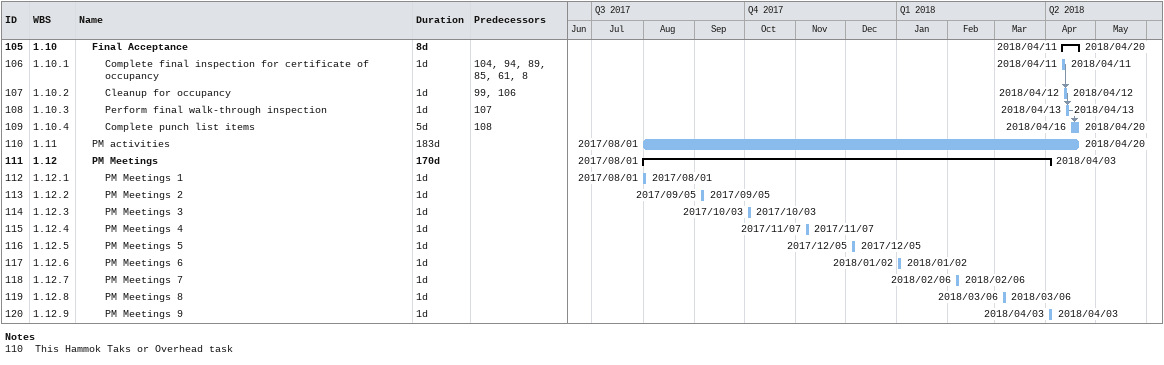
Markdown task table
| ID | WBS | Task | Duration | Start | Finish | Predecessors |
|---|---|---|---|---|---|---|
| 105 | 1.10 | **Final Acceptance** | 8d | 2018-04-11 | 2018-04-20 |  |
| 106 | 1.10.1 | Complete final inspection for certificate of occupancy | 1d | 2018-04-11 | 2018-04-11 | 104, 94, 89, 85, 61, 8 |
| 107 | 1.10.2 | Cleanup for occupancy | 1d | 2018-04-12 | 2018-04-12 | 99, 106 |
| 108 | 1.10.3 | Perform final walk-through inspection | 1d | 2018-04-13 | 2018-04-13 | 107 |
| 109 | 1.10.4 | Complete punch list items | 5d | 2018-04-16 | 2018-04-20 | 108 |
| 110 | 1.11 | PM activities | 183d | 2017-08-01 | 2018-04-20 |  |
| 111 | 1.12 | **PM Meetings** | 170d | 2017-08-01 | 2018-04-03 |  |
| 112 | 1.12.1 | PM Meetings 1 | 1d | 2017-08-01 | 2017-08-01 |  |
| 113 | 1.12.2 | PM Meetings 2 | 1d | 2017-09-05 | 2017-09-05 |  |
| 114 | 1.12.3 | PM Meetings 3 | 1d | 2017-10-03 | 2017-10-03 |  |
| 115 | 1.12.4 | PM Meetings 4 | 1d | 2017-11-07 | 2017-11-07 |  |
| 116 | 1.12.5 | PM Meetings 5 | 1d | 2017-12-05 | 2017-12-05 |  |
| 117 | 1.12.6 | PM Meetings 6 | 1d | 2018-01-02 | 2018-01-02 |  |
| 118 | 1.12.7 | PM Meetings 7 | 1d | 2018-02-06 | 2018-02-06 |  |
| 119 | 1.12.8 | PM Meetings 8 | 1d | 2018-03-06 | 2018-03-06 |  |
| 120 | 1.12.9 | PM Meetings 9 | 1d | 2018-04-03 | 2018-04-03 |  |

Notes
- 110: This Hammok Taks or Overhead task
